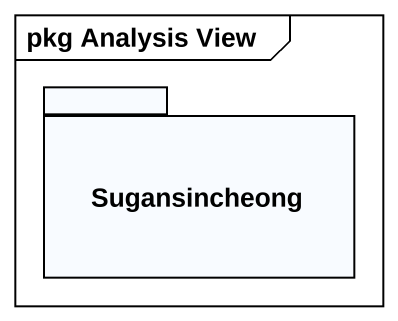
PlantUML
@startuml
mainframe pkg Analysis View
package Sugansincheong {
}
@enduml
